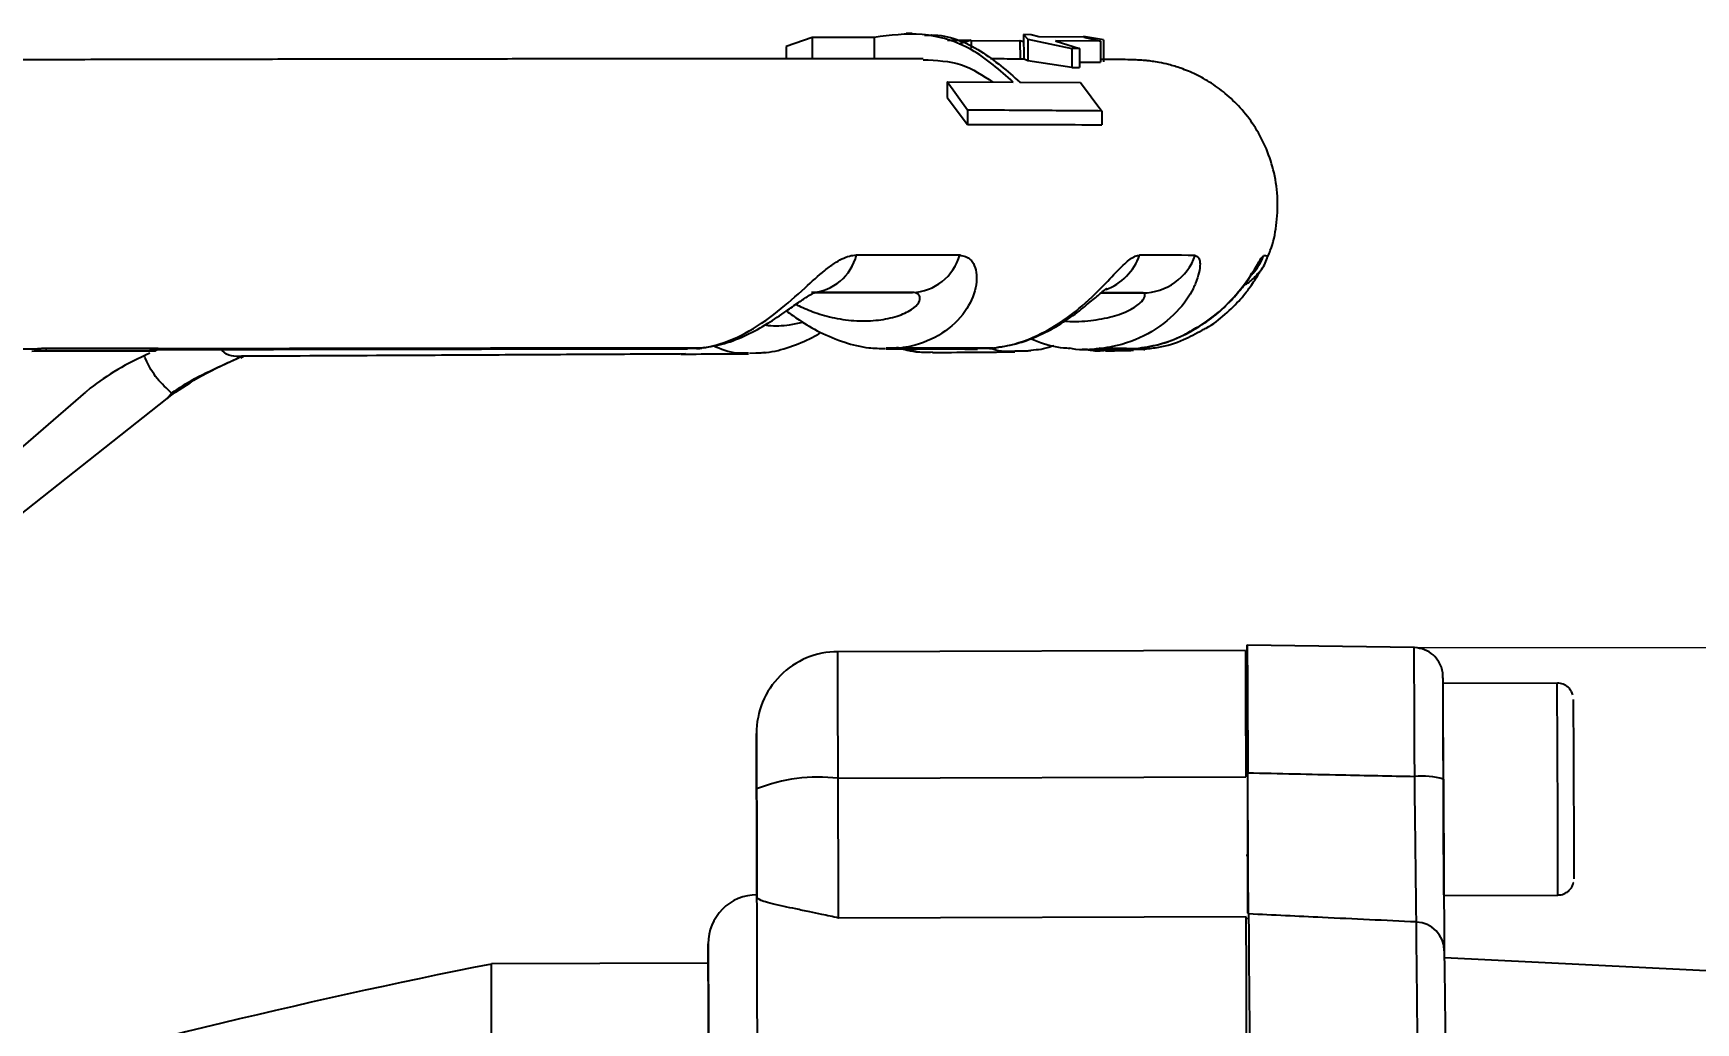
# Model space of a CAD drawing. Header units: millimetres. Extents: x 2462 to 4142, y 835 to 2023.
# Drawn here: x 3727.3 to 3829.3, y 1839.4 to 1900.2 of the extents above; entities that cross this region are included whole.
import ezdxf

# ---------------------------------------------------------------- set-up
doc = ezdxf.new("R2010")
doc.units = ezdxf.units.MM
doc.layers.add('标注', color=3, linetype='Continuous', lineweight=13)
doc.styles.add('SLDTEXTSTYLE1', font='txt.shx', dxfattribs={"width": 0.7, "bigfont": 'gbcbig.shx'})
doc.dimstyles.new('SLDDIMSTYLE12$0', dxfattribs={"dimtxt": 12, "dimasz": 10, "dimexe": 0, "dimexo": 0.0625, "dimgap": 0.875, "dimtad": 1, "dimdec": 1, "dimlfac": 1.8, "dimrnd": 1e-09, "dimzin": 12, "dimdsep": 46, "dimtxsty": 'SLDTEXTSTYLE1', "dimcen": 0.09, "dimdle": 8.16, "dimclrd": 3, "dimclre": 3, "dimadec": 0, "dimazin": 3, "dimtfac": 1, "dimtdec": 1, "dimtofl": 0, "dimtmove": 0, "dimatfit": 3, "dimfxl": 0, "dimfrac": 2, "dimtolj": 1, "dimlwd": 5, "dimlwe": 5, "dimarcsym": 0})

# ---------------------------------------------------------------- blocks, each defined once
blk = doc.blocks.new('*D38')
at = {"layer": 'Defpoints', "color": 0, "transparency": 16777216}
for p in [(3811.99, 1862.47), (3802.37, 1634.44), (4003.8, 1634.44)]:
    blk.add_point(p, dxfattribs=at)
at = {"layer": '标注', "color": 3, "lineweight": 5, "transparency": 16777216}
blk.add_line((3812.06, 1862.47), (4003.8, 1862.47), dxfattribs=at)
at = {"layer": '标注', "color": 3, "linetype": 'Continuous', "lineweight": 5, "transparency": 16777216}
for p, q in [((4003.8, 1852.47), (4003.8, 1644.44)), ((3802.43, 1634.44), (4003.8, 1634.44))]:
    blk.add_line(p, q, dxfattribs=at)
at = {"layer": '标注', "color": 3, "transparency": 16777216}
for points in [[(4002.13, 1852.47), (4005.47, 1852.47), (4003.8, 1862.47)], [(4002.13, 1644.44), (4005.47, 1644.44), (4003.8, 1634.44)]]:
    blk.add_solid(points, dxfattribs=at)
at = {"layer": '标注', "color": 0, "transparency": 16777216, "insert": (3997.92, 1748.46), "char_height": 10, "attachment_point": 5, "rotation": 90, "style": 'SLDTEXTSTYLE1'}
blk.add_mtext('\\A1;230', dxfattribs=at)

msp = doc.modelspace()

# ---------------------------------------------------------------- linework, layer by layer
at = {"color": 7, "linetype": 'Continuous', "lineweight": 25}
for p, q in [((3775.083, 1899.915), (3773.486, 1899.345)), ((3778.889, 1899.915), (3775.083, 1899.915)), ((3775.083, 1899.915), (3775.087, 1898.598)), ((3778.889, 1899.915), (3778.893, 1898.597)), ((3783.383, 1899.736), (3784.842, 1899.75)), ((3784.842, 1899.75), (3784.085, 1899.503)), ((3784.842, 1899.75), (3784.843, 1899.25)), ((3787.829, 1899.706), (3784.842, 1899.686)), ((3787.829, 1899.706), (3787.832, 1898.584)), ((3788.054, 1899.63), (3787.829, 1899.706)), ((3788.052, 1900.08), (3788.31, 1899.807)), ((3788.513, 1900.078), (3788.052, 1900.08)), ((3788.052, 1900.08), (3788.057, 1898.582)), ((3788.31, 1899.807), (3791.005, 1899.235)), ((3788.31, 1899.807), (3788.314, 1898.48)), ((3788.983, 1899.939), (3788.513, 1900.078)), ((3791.753, 1899.923), (3788.983, 1899.939)), ((3792.757, 1899.676), (3790.006, 1899.694)), ((3790.006, 1899.694), (3790.038, 1899.684)), ((3790.038, 1899.684), (3791.47, 1899.233)), ((3792.953, 1899.769), (3791.734, 1899.966)), ((3791.753, 1899.923), (3792.757, 1899.676)), ((3792.757, 1899.676), (3792.761, 1898.393)), ((3792.953, 1899.769), (3792.957, 1898.406)), ((3773.486, 1899.345), (3773.489, 1898.598)), ((3788.314, 1898.48), (3788.085, 1898.571)), ((3791.009, 1898.066), (3788.314, 1898.48)), ((3791.47, 1899.233), (3791.005, 1899.235)), ((3791.005, 1899.235), (3791.009, 1898.066)), ((3791.47, 1899.233), (3791.474, 1898.064)), ((3791.473, 1898.4), (3792.761, 1898.393)), ((3791.009, 1898.066), (3791.474, 1898.064)), ((3784.602, 1895.452), (3783.357, 1897.187)), ((3783.357, 1897.187), (3787.418, 1897.169)), ((3783.357, 1897.187), (3783.36, 1896.232)), ((3787.822, 1897.167), (3791.534, 1897.148)), ((3791.534, 1897.148), (3792.849, 1895.395)), ((3783.36, 1896.232), (3784.604, 1894.563)), ((3784.602, 1895.452), (3784.604, 1894.563)), ((3792.849, 1895.395), (3792.852, 1894.554)), ((3775.246, 1884.23), (3781.234, 1884.255)), ((3792.787, 1884.223), (3795.357, 1884.232)), ((3727.239, 1880.652), (3734.818, 1880.669)), ((3734.684, 1880.831), (3728.095, 1880.819)), ((3728.095, 1880.819), (3728.106, 1880.693)), ((3728.106, 1880.693), (3734.471, 1880.711)), ((3734.471, 1880.711), (3734.684, 1880.831)), ((3735.024, 1880.786), (3734.818, 1880.669)), ((3740.042, 1880.253), (3740.252, 1880.37)), ((3740.1, 1880.344), (3740.042, 1880.253)), ((3767.899, 1880.836), (3768.171, 1880.837)), ((3768.171, 1880.837), (3768.497, 1880.874)), ((3768.497, 1880.874), (3768.253, 1880.847)), ((3771.242, 1880.528), (3772.001, 1880.57)), ((3771.639, 1880.55), (3771.965, 1880.552)), ((3772.192, 1880.58), (3771.881, 1880.542)), ((3771.965, 1880.552), (3772.192, 1880.58)), ((3780.422, 1880.841), (3779.622, 1880.835)), ((3780.274, 1880.875), (3780.422, 1880.841)), ((3780.5, 1880.851), (3780.274, 1880.875)), ((3780.422, 1880.841), (3786.097, 1880.837)), ((3786.178, 1880.846), (3780.5, 1880.851)), ((3786.097, 1880.837), (3786.305, 1880.869)), ((3788.295, 1880.662), (3787.507, 1880.656)), ((3788.485, 1880.695), (3788.295, 1880.662)), ((3788.346, 1880.699), (3788.663, 1880.738)), ((3788.377, 1880.671), (3788.485, 1880.695)), ((3791.657, 1880.808), (3791.969, 1880.773)), ((3792.685, 1880.848), (3792.719, 1880.817)), ((3792.796, 1880.826), (3792.685, 1880.848)), ((3795.405, 1880.756), (3794.786, 1880.75)), ((3794.871, 1880.798), (3794.901, 1880.807)), ((3795.481, 1880.786), (3795.405, 1880.756)), ((3795.423, 1880.763), (3795.484, 1880.764)), ((3795.484, 1880.764), (3795.481, 1880.786)), ((3708.528, 1859.065), (3730.533, 1878.143)), ((3730.81, 1878.387), (3730.533, 1878.143)), ((3735.528, 1877.75), (3735.801, 1878.087)), ((3735.528, 1877.75), (3735.826, 1877.989)), ((3711.621, 1858.822), (3735.528, 1877.75)), ((3801.653, 1862.296), (3776.653, 1862.217)), ((3811.994, 1862.472), (3801.762, 1862.618)), ((3820.769, 1860.288), (3813.769, 1860.266)), ((3821.722, 1859.573), (3821.648, 1859.77)), ((3801.78, 1857.728), (3801.667, 1857.728)), ((3776.677, 1854.453), (3801.677, 1854.531)), ((3801.692, 1849.728), (3801.805, 1849.728)), ((3813.81, 1847.266), (3820.81, 1847.288)), ((3801.704, 1845.953), (3776.704, 1845.874)), ((3801.813, 1845.823), (3801.709, 1845.855)), ((3965.1, 1835.977), (3813.855, 1843.427)), ((3768.713, 1843.097), (3755.419, 1843.055))]:
    msp.add_line(p, q, dxfattribs=at)
at = {"color": 7, "linetype": 'Continuous', "lineweight": 25, "flags": 128}
for points in [[(3777.804, 1886.56), (3778.641, 1886.56), (3779.466, 1886.56), (3780.277, 1886.56), (3781.075, 1886.561), (3781.861, 1886.561), (3782.632, 1886.56), (3783.391, 1886.56), (3784.136, 1886.56)], [(3781.234, 1884.255), (3780.505, 1884.255), (3779.763, 1884.255), (3779.008, 1884.255), (3778.24, 1884.255), (3777.459, 1884.255), (3776.666, 1884.255), (3775.86, 1884.255), (3775.041, 1884.255)], [(3776.677, 1854.453), (3776.672, 1856.238), (3776.667, 1857.899), (3776.662, 1859.365), (3776.658, 1860.575), (3776.655, 1861.477), (3776.654, 1862.032), (3776.653, 1862.217)], [(3801.763, 1857.728), (3801.762, 1858.271), (3801.759, 1859.745), (3801.758, 1860.963), (3801.758, 1861.871), (3801.759, 1862.431), (3801.762, 1862.618), (3801.765, 1862.426), (3801.77, 1861.862), (3801.776, 1860.949), (3801.782, 1859.728), (3801.789, 1858.251), (3801.795, 1856.58), (3801.801, 1854.787)], [(3813.793, 1849.766), (3813.795, 1849.32), (3813.8, 1848.346), (3813.805, 1847.665), (3813.808, 1847.312), (3813.811, 1847.307), (3813.813, 1847.651), (3813.813, 1848.324), (3813.812, 1849.29), (3813.809, 1850.498), (3813.806, 1851.882), (3813.802, 1853.367), (3813.797, 1854.874), (3813.792, 1856.321), (3813.786, 1857.631), (3813.781, 1858.732), (3813.776, 1859.565), (3813.775, 1859.825)], [(3801.803, 1849.478), (3801.805, 1849.665), (3801.805, 1850.213), (3801.804, 1851.074), (3801.801, 1852.17), (3801.798, 1853.405), (3801.794, 1854.668), (3801.789, 1855.848), (3801.785, 1856.84), (3801.781, 1857.555), (3801.777, 1857.93), (3801.775, 1857.931), (3801.775, 1857.728)], [(3776.704, 1845.874), (3776.703, 1846.268), (3776.701, 1846.9), (3776.699, 1847.755), (3776.695, 1848.811), (3776.691, 1850.042), (3776.687, 1851.416), (3776.682, 1852.898), (3776.677, 1854.453)], [(3801.8, 1849.728), (3801.8, 1849.668), (3801.803, 1849.478)], [(3771.701, 1847.104), (3771.7, 1847.193), (3771.7, 1847.255), (3771.7, 1847.292), (3771.7, 1847.302)], [(3771.728, 1838.559), (3771.72, 1840.837), (3771.714, 1842.781), (3771.709, 1844.385), (3771.705, 1845.643), (3771.702, 1846.55), (3771.701, 1847.104)], [(3801.843, 1846.126), (3801.857, 1844.894), (3801.872, 1843.301), (3801.888, 1841.354), (3801.905, 1839.059), (3801.922, 1836.426), (3801.941, 1833.464), (3801.96, 1830.185), (3801.979, 1826.6), (3802, 1822.724), (3802.02, 1818.569), (3802.041, 1814.154), (3802.063, 1809.492), (3802.084, 1804.603), (3802.106, 1799.505), (3802.127, 1794.216), (3802.149, 1788.757), (3802.171, 1783.148), (3802.192, 1777.41), (3802.213, 1771.564), (3802.234, 1765.632)], [(3812.528, 1765.544), (3812.507, 1771.446), (3812.486, 1777.263), (3812.465, 1782.973), (3812.443, 1788.555), (3812.422, 1793.988), (3812.4, 1799.25), (3812.378, 1804.324), (3812.357, 1809.189), (3812.336, 1813.827), (3812.315, 1818.221), (3812.294, 1822.354), (3812.274, 1826.211), (3812.255, 1829.778), (3812.236, 1833.041), (3812.218, 1835.987), (3812.2, 1838.606), (3812.183, 1840.888), (3812.167, 1842.824), (3812.152, 1844.408), (3812.138, 1845.632)], [(3813.849, 1843.867), (3813.863, 1842.665), (3813.878, 1841.111), (3813.893, 1839.21), (3813.91, 1836.969), (3813.927, 1834.398), (3813.945, 1831.506), (3813.963, 1828.303), (3813.983, 1824.801), (3814.002, 1821.015), (3814.023, 1816.957), (3814.043, 1812.643), (3814.064, 1808.09), (3814.085, 1803.314), (3814.106, 1798.333), (3814.127, 1793.166), (3814.148, 1787.833), (3814.169, 1782.353), (3814.19, 1776.748), (3814.211, 1771.037), (3814.231, 1765.242)], [(3755.435, 1837.79), (3755.43, 1839.529), (3755.426, 1840.925), (3755.422, 1841.974), (3755.42, 1842.672), (3755.419, 1843.016), (3755.419, 1843.055)], [(3768.727, 1838.762), (3768.722, 1840.323), (3768.718, 1841.542), (3768.715, 1842.412), (3768.714, 1842.931), (3768.713, 1843.097)]]:
    msp.add_lwpolyline(points, dxfattribs=at)
at = {"color": 7, "linetype": 'Continuous', "lineweight": 25}
for centre, radius, start, end in [((3774.849, 1887.294), 3.045, 273.61426, 346.05263), ((3781.09, 1887.416), 3.165, 272.60164, 344.30287), ((3791.885, 1887.681), 3.463, 290.28626, 340.90491), ((3791.069, 117.196), 1769.357, 89.756818, 89.867599), ((3795.315, 1887.694), 3.462, 270.69377, 340.47257), ((3799.423, 1887.754), 3.562, 318.96421, 339.37274), ((3802.829, 1885.133), 1.369, 80.42439, 93.03813), ((3788.423, 261.973), 1622.274, 89.75509, 89.842169), ((3734.19, 1877.624), 1.676, 12.57601, 16.01971), ((3776.669, 1857.218), 5, 90.18036, 180.18036), ((2865.535, 1853.757), 946.499, 0.048893, 0.527554), ((1705.799, 1848.128), 2108.01, 0.170586, 0.315836), ((2437.706, 1849.442), 1383.105, 359.910754, 0.449286), ((2529.508, 1849.727), 1292.299, 359.936319, 0.424018), ((2942.695, 1851.029), 871.108, 359.916926, 0.443114), ((3775.48, 1844.169), 10.353, 83.35892, 111.53776), ((3812.482, 1849.713), 4.873, 74.3176, 95.28582), ((3771.709, 1844.302), 3, 90.18036, 180.18036), ((3812.065, 1843.849), 1.784, 0.56874, 87.64469), ((3836.51, 1434.275), 416.745, 101.22027, 111.15509)]:
    msp.add_arc(centre, radius, start, end, dxfattribs=at)
for points, knots in [([(3787.418, 1897.169), (3786.601, 1897.896), (3784.967, 1899.351), (3781.898, 1900.301), (3779.872, 1900.042), (3778.889, 1899.915)], [0, 0, 0, 0, 0.3398767, 0.6797801, 1, 1, 1, 1]), ([(3781.224, 1900.143), (3781.145, 1900.143), (3781.028, 1900.143), (3780.891, 1900.143), (3780.847, 1900.143)], [0, 0, 0, 0, 0.6751357, 1, 1, 1, 1]), ([(3781.979, 1900.041), (3782.122, 1900.05), (3783.313, 1900.128), (3785.471, 1899.23), (3787.054, 1897.841), (3787.822, 1897.167)], [0, 0, 0, 0, 0.0656886, 0.5467379, 1, 1, 1, 1]), ([(3781.897, 1898.594), (3781.265, 1898.595), (3779.704, 1898.597), (3776.886, 1898.598), (3773.496, 1898.598), (3769.826, 1898.597), (3765.9, 1898.595), (3761.721, 1898.592), (3757.3, 1898.587), (3752.646, 1898.582), (3747.769, 1898.575), (3742.681, 1898.567), (3737.393, 1898.558), (3731.916, 1898.548), (3726.262, 1898.537), (3720.443, 1898.525), (3714.474, 1898.512), (3708.366, 1898.498), (3702.133, 1898.484), (3695.79, 1898.468), (3689.349, 1898.451), (3682.826, 1898.434), (3676.235, 1898.415), (3669.591, 1898.396), (3662.907, 1898.376), (3656.199, 1898.356), (3649.482, 1898.335), (3642.77, 1898.313), (3636.079, 1898.291), (3629.423, 1898.268), (3622.817, 1898.245), (3616.276, 1898.222), (3609.813, 1898.198), (3603.444, 1898.174), (3597.183, 1898.15), (3591.042, 1898.125), (3585.037, 1898.101), (3579.179, 1898.076), (3573.482, 1898.051), (3567.96, 1898.027), (3562.623, 1898.002), (3557.483, 1897.978), (3552.553, 1897.954), (3547.842, 1897.93), (3543.362, 1897.907), (3539.122, 1897.883), (3535.131, 1897.861), (3531.398, 1897.839), (3527.932, 1897.817), (3524.739, 1897.796), (3521.827, 1897.775), (3519.202, 1897.755), (3516.869, 1897.736), (3514.832, 1897.717), (3513.095, 1897.7), (3511.657, 1897.682), (3510.52, 1897.666), (3509.647, 1897.649), (3509.214, 1897.638), (3508.791, 1897.615), (3508.454, 1897.589), (3508.035, 1897.538), (3507.517, 1897.45), (3506.803, 1897.277), (3505.918, 1896.974), (3504.912, 1896.49), (3503.863, 1895.8), (3502.842, 1894.888), (3501.917, 1893.747), (3501.166, 1892.411), (3500.645, 1890.93), (3500.384, 1889.319), (3500.426, 1887.673), (3500.768, 1886.09), (3501.341, 1884.685), (3502.089, 1883.47), (3502.96, 1882.45), (3503.906, 1881.624), (3504.876, 1880.985), (3505.818, 1880.521), (3506.664, 1880.216), (3507.369, 1880.033), (3507.898, 1879.934), (3508.194, 1879.893), (3508.291, 1879.883), (3508.31, 1879.881)], [0, 0, 0, 0, 0.0110684, 0.0273711, 0.0436679, 0.0599607, 0.0762506, 0.0925385, 0.1088249, 0.12511, 0.1413943, 0.1576779, 0.1739609, 0.1902435, 0.2065257, 0.2228075, 0.2390892, 0.2553706, 0.2716519, 0.287933, 0.304214, 0.320495, 0.3367758, 0.3530566, 0.3693373, 0.3856181, 0.4018988, 0.4181795, 0.4344602, 0.4507409, 0.4670217, 0.4833025, 0.4995834, 0.5158643, 0.5321454, 0.5484266, 0.5647079, 0.5809894, 0.5972711, 0.613553, 0.6298353, 0.6461179, 0.662401, 0.6786847, 0.694969, 0.7112543, 0.7275406, 0.7438285, 0.7601184, 0.7764109, 0.7927073, 0.8090091, 0.8253193, 0.8416426, 0.8579882, 0.874375, 0.8908477, 0.9075372, 0.9250134, 0.9304388, 0.9336287, 0.9354293, 0.9371416, 0.9389823, 0.9413668, 0.9441481, 0.9471667, 0.9505105, 0.9540906, 0.9578127, 0.9616135, 0.9654544, 0.9696284, 0.9735231, 0.9771757, 0.9806185, 0.9838633, 0.9869091, 0.9897422, 0.9923293, 0.9945963, 0.9964557, 0.998026, 0.9996193, 1, 1, 1, 1]), ([(3781.891, 1898.539), (3782.698, 1898.506), (3784.231, 1898.443), (3785.545, 1897.582), (3786.167, 1897.174)], [0, 0, 0, 0, 0.52676, 1, 1, 1, 1]), ([(3788.086, 1898.584), (3787.935, 1898.584), (3787.328, 1898.586), (3786.578, 1898.587), (3786.014, 1898.588)], [0, 0, 0, 0, 0.2477954, 1, 1, 1, 1]), ([(3795.399, 1898.502), (3795.277, 1898.51), (3795.031, 1898.526), (3794.779, 1898.534), (3794.377, 1898.545), (3793.765, 1898.553), (3793.079, 1898.559), (3792.761, 1898.562)], [0, 0, 0, 0, 0.095523, 0.192934, 0.3993126, 0.7212411, 1, 1, 1, 1]), ([(3803.021, 1886.462), (3803.076, 1886.584), (3803.347, 1887.186), (3803.575, 1888.368), (3803.676, 1889.974), (3803.463, 1891.569), (3802.988, 1893.055), (3802.312, 1894.356), (3801.49, 1895.464), (3800.572, 1896.377), (3799.606, 1897.099), (3798.644, 1897.64), (3797.747, 1898.014), (3796.975, 1898.247), (3796.363, 1898.379), (3795.913, 1898.449), (3795.598, 1898.485), (3795.467, 1898.496), (3795.399, 1898.502)], [0, 0, 0, 0, 0.0224033, 0.1107529, 0.1996642, 0.2922655, 0.3789402, 0.4605091, 0.5374297, 0.6098026, 0.6774495, 0.7398445, 0.7957765, 0.8429996, 0.8814778, 0.9170424, 0.9568281, 1, 1, 1, 1]), ([(3792.849, 1895.395), (3791.632, 1895.404), (3789.192, 1895.423), (3786.134, 1895.442), (3784.602, 1895.452)], [0, 0, 0, 0, 0.4988716, 1, 1, 1, 1]), ([(3784.604, 1894.563), (3785.953, 1894.562), (3788.654, 1894.561), (3791.258, 1894.557), (3792.579, 1894.555), (3792.852, 1894.554)], [0, 0, 0, 0, 0.4414628, 0.8844871, 1, 1, 1, 1]), ([(3768.253, 1880.847), (3768.473, 1880.883), (3769.375, 1881.029), (3770.992, 1881.673), (3772.927, 1883.001), (3774.541, 1884.455), (3775.667, 1885.478), (3776.569, 1886.155), (3777.235, 1886.509), (3777.66, 1886.547), (3777.804, 1886.56)], [0, 0, 0, 0, 0.0622967, 0.2544254, 0.4482378, 0.6229599, 0.7582503, 0.8249276, 0.9404672, 1, 1, 1, 1]), ([(3784.136, 1886.56), (3784.382, 1886.503), (3784.717, 1886.425), (3785.115, 1885.84), (3785.214, 1885.208), (3785.05, 1884.172), (3784.532, 1883), (3783.13, 1881.674), (3781.639, 1881.032), (3780.72, 1880.886), (3780.5, 1880.851)], [0, 0, 0, 0, 0.1281763, 0.1753176, 0.3410351, 0.3773525, 0.5525415, 0.7468717, 0.9395136, 1, 1, 1, 1]), ([(3786.178, 1880.846), (3786.417, 1880.88), (3787.425, 1881.027), (3789.196, 1881.667), (3791.215, 1882.994), (3792.745, 1884.447), (3793.687, 1885.469), (3794.366, 1886.145), (3794.82, 1886.498), (3795.072, 1886.535), (3795.157, 1886.548)], [0, 0, 0, 0, 0.0596207, 0.2522975, 0.446663, 0.6218836, 0.7575601, 0.8244278, 0.9402973, 1, 1, 1, 1]), ([(3798.578, 1886.537), (3798.689, 1886.479), (3798.84, 1886.401), (3798.895, 1885.814), (3798.764, 1885.181), (3798.294, 1884.145), (3797.484, 1882.972), (3795.754, 1881.646), (3794.051, 1881.007), (3793.034, 1880.86), (3792.796, 1880.826)], [0, 0, 0, 0, 0.128421, 0.1756524, 0.3416863, 0.3780729, 0.5535965, 0.748298, 0.9413079, 1, 1, 1, 1]), ([(3794.95, 1880.807), (3795.194, 1880.841), (3796.245, 1880.988), (3798.053, 1881.625), (3800.018, 1882.951), (3801.361, 1884.402), (3802.053, 1885.423), (3802.463, 1886.098), (3802.673, 1886.45), (3802.735, 1886.487), (3802.756, 1886.499)], [0, 0, 0, 0, 0.0583818, 0.2513124, 0.4459339, 0.6213853, 0.7572406, 0.8241965, 0.9402186, 1, 1, 1, 1]), ([(3801.563, 1884.707), (3801.635, 1884.746), (3801.922, 1884.901), (3802.39, 1885.348), (3802.831, 1885.904), (3802.97, 1886.327), (3803.015, 1886.467)], [0, 0, 0, 0, 0.1098117, 0.4367008, 0.8138713, 1, 1, 1, 1]), ([(3798.549, 1882.041), (3798.746, 1882.148), (3799.369, 1882.487), (3800.23, 1883.211), (3801.083, 1884.081), (3801.646, 1884.797), (3801.972, 1885.26), (3802.102, 1885.444), (3802.092, 1885.43), (3802.089, 1885.427)], [0, 0, 0, 0, 0.1031835, 0.327259, 0.5349571, 0.7272753, 0.8633776, 0.9681747, 1, 1, 1, 1]), ([(3798.996, 1881.948), (3799.079, 1881.989), (3799.604, 1882.248), (3800.419, 1882.906), (3801.362, 1883.824), (3802.034, 1884.693), (3802.437, 1885.335), (3802.556, 1885.55), (3802.589, 1885.611)], [0, 0, 0, 0, 0.0444842, 0.2809703, 0.513973, 0.7245857, 0.9224641, 1, 1, 1, 1]), ([(3768.392, 1880.865), (3768.831, 1880.939), (3769.741, 1881.094), (3771.073, 1881.629), (3772.339, 1882.325), (3773.398, 1883.043), (3774.235, 1883.644), (3774.805, 1884.029), (3775.174, 1884.242), (3775.299, 1884.286), (3775.27, 1884.279), (3775.264, 1884.277)], [0, 0, 0, 0, 0.1546631, 0.3201764, 0.4853736, 0.6359501, 0.7419072, 0.8393548, 0.9077958, 0.9795367, 1, 1, 1, 1]), ([(3774.088, 1883.536), (3774.151, 1883.504), (3774.507, 1883.321), (3775.327, 1882.98), (3776.514, 1882.651), (3777.83, 1882.49), (3779.128, 1882.533), (3780.287, 1882.768), (3781.174, 1883.158), (3781.661, 1883.62), (3781.721, 1883.939), (3781.614, 1884.158), (3781.442, 1884.248), (3781.267, 1884.254), (3781.234, 1884.255)], [0, 0, 0, 0, 0.0193919, 0.1098729, 0.2227186, 0.3520096, 0.4829803, 0.6051243, 0.717075, 0.8072624, 0.8781643, 0.9075764, 0.9824053, 1, 1, 1, 1]), ([(3786.223, 1880.863), (3786.673, 1880.931), (3787.627, 1881.073), (3789.021, 1881.603), (3790.336, 1882.315), (3791.442, 1883.099), (3792.3, 1883.809), (3792.833, 1884.268), (3793.127, 1884.499), (3793.142, 1884.508), (3793.148, 1884.512)], [0, 0, 0, 0, 0.1518535, 0.3217939, 0.4888299, 0.6436787, 0.7766944, 0.8856962, 0.9561426, 1, 1, 1, 1]), ([(3790.576, 1882.516), (3790.62, 1882.511), (3791.158, 1882.445), (3792.151, 1882.521), (3793.47, 1882.74), (3794.535, 1883.133), (3795.222, 1883.595), (3795.456, 1883.915), (3795.515, 1884.135), (3795.463, 1884.224), (3795.374, 1884.231), (3795.357, 1884.232)], [0, 0, 0, 0, 0.0173765, 0.2159827, 0.4012039, 0.5709679, 0.7077298, 0.8152466, 0.8598474, 0.9733192, 1, 1, 1, 1]), ([(3773.504, 1883.123), (3773.76, 1882.938), (3774.403, 1882.472), (3775.6, 1881.77), (3777.034, 1881.179), (3778.4, 1880.839), (3779.241, 1880.829), (3779.584, 1880.825)], [0, 0, 0, 0, 0.1454076, 0.3649113, 0.6112803, 0.8414821, 1, 1, 1, 1]), ([(3772.192, 1882.273), (3772.262, 1882.262), (3772.73, 1882.188), (3773.515, 1882.231), (3774.238, 1882.382), (3774.514, 1882.44)], [0, 0, 0, 0, 0.0979895, 0.6563286, 1, 1, 1, 1]), ([(3794.949, 1880.823), (3795.412, 1880.892), (3796.395, 1881.038), (3797.618, 1881.481), (3798.304, 1881.894), (3798.549, 1882.041)], [0, 0, 0, 0, 0.36357638, 0.7722098, 1, 1, 1, 1]), ([(3772.076, 1880.574), (3772.14, 1880.577), (3772.69, 1880.601), (3773.708, 1880.909), (3774.831, 1881.336), (3775.443, 1881.699), (3775.621, 1881.806)], [0, 0, 0, 0, 0.0523402, 0.4483993, 0.8389377, 1, 1, 1, 1]), ([(3788.483, 1881.445), (3788.617, 1881.383), (3789.252, 1881.094), (3790.075, 1880.883), (3790.75, 1880.853), (3790.877, 1880.848)], [0, 0, 0, 0, 0.1788001, 0.8449304, 1, 1, 1, 1]), ([(3788.663, 1880.738), (3788.866, 1880.755), (3789.293, 1880.791), (3789.703, 1880.936), (3789.918, 1881.012)], [0, 0, 0, 0, 0.4748567, 1, 1, 1, 1]), ([(3795.48, 1880.8), (3795.768, 1880.827), (3796.585, 1880.905), (3797.793, 1881.292), (3798.624, 1881.745), (3798.996, 1881.948)], [0, 0, 0, 0, 0.23062256, 0.65492981, 1, 1, 1, 1]), ([(3727.386, 1880.781), (3725.271, 1880.777), (3721.035, 1880.767), (3716.616, 1880.756), (3714.404, 1880.751)], [0, 0, 0, 0, 0.4993344, 1, 1, 1, 1]), ([(3728.095, 1880.819), (3728.015, 1880.818), (3727.855, 1880.815), (3727.599, 1880.799), (3727.45, 1880.787), (3727.386, 1880.781)], [0, 0, 0, 0, 0.3631012, 0.7286878, 1, 1, 1, 1]), ([(3727.386, 1880.781), (3727.485, 1880.76), (3727.735, 1880.706), (3727.966, 1880.698), (3728.106, 1880.693)], [0, 0, 0, 0, 0.3958954, 1, 1, 1, 1]), ([(3734.464, 1880.541), (3733.777, 1880.209), (3732.323, 1879.507), (3731.333, 1878.774), (3730.81, 1878.387)], [0, 0, 0, 0, 0.47250817, 1, 1, 1, 1]), ([(3735.801, 1878.087), (3735.2, 1878.648), (3734.568, 1879.239), (3734.16, 1880.321), (3734.14, 1880.375)], [0, 0, 0, 0, 0.9502721, 1, 1, 1, 1]), ([(3734.471, 1880.711), (3734.589, 1880.715), (3734.795, 1880.723), (3734.957, 1880.775), (3735.026, 1880.797)], [0, 0, 0, 0, 0.5731343, 1, 1, 1, 1]), ([(3735.026, 1880.797), (3735.025, 1880.799), (3735.017, 1880.807), (3734.963, 1880.821), (3734.832, 1880.83), (3734.725, 1880.831), (3734.684, 1880.831)], [0, 0, 0, 0, 0.0879745, 0.4367096, 0.7861811, 1, 1, 1, 1]), ([(3734.887, 1880.758), (3735.958, 1880.76), (3739.44, 1880.766), (3745.116, 1880.776), (3751.7, 1880.787), (3757.429, 1880.795), (3760.759, 1880.798), (3762.195, 1880.8)], [0, 0, 0, 0, 0.1060467, 0.3446078, 0.5841048, 0.8206023, 1, 1, 1, 1]), ([(3762.128, 1880.8), (3760.786, 1880.798), (3757.616, 1880.795), (3752.143, 1880.788), (3745.793, 1880.778), (3739.992, 1880.768), (3736.274, 1880.761), (3734.895, 1880.758)], [0, 0, 0, 0, 0.1682541, 0.3975565, 0.6302285, 0.8629006, 1, 1, 1, 1]), ([(3735.024, 1880.786), (3737.119, 1880.79), (3741.315, 1880.799), (3748.324, 1880.812), (3755.931, 1880.824), (3762.835, 1880.832), (3766.7, 1880.836), (3768.171, 1880.837)], [0, 0, 0, 0, 0.1665134, 0.3335205, 0.5873875, 0.8430166, 1, 1, 1, 1]), ([(3768.253, 1880.847), (3765.417, 1880.845), (3759.719, 1880.839), (3750.914, 1880.827), (3742.643, 1880.812), (3737.569, 1880.802), (3735.026, 1880.797)], [0, 0, 0, 0, 0.2970422, 0.5969281, 0.7980268, 1, 1, 1, 1]), ([(3735.801, 1878.087), (3736.25, 1878.387), (3737.182, 1879.012), (3738.768, 1879.731), (3739.767, 1880.196), (3740.084, 1880.344)], [0, 0, 0, 0, 0.3877953, 0.80600492, 1, 1, 1, 1]), ([(3735.826, 1877.989), (3736.403, 1878.382), (3737.58, 1879.183), (3739.243, 1879.952), (3740.091, 1880.343)], [0, 0, 0, 0, 0.4901607, 1, 1, 1, 1]), ([(3740.086, 1880.343), (3739.669, 1880.326), (3739.227, 1880.309), (3738.863, 1880.742), (3738.843, 1880.766)], [0, 0, 0, 0, 0.9445287, 1, 1, 1, 1]), ([(3767.312, 1880.485), (3765.514, 1880.475), (3761.914, 1880.454), (3755.933, 1880.422), (3748.792, 1880.385), (3743.286, 1880.359), (3740.091, 1880.343)], [0, 0, 0, 0, 0.2273243, 0.4550912, 0.6837518, 1, 1, 1, 1]), ([(3761.929, 1880.792), (3763.113, 1880.793), (3765.028, 1880.794), (3766.774, 1880.795), (3767.44, 1880.795)], [0, 0, 0, 0, 0.6180929, 1, 1, 1, 1]), ([(3767.039, 1880.478), (3767.868, 1880.483), (3769.314, 1880.491), (3770.62, 1880.499), (3771.177, 1880.502)], [0, 0, 0, 0, 0.57339965, 1, 1, 1, 1]), ([(3767.899, 1880.836), (3768.029, 1880.828), (3768.179, 1880.819), (3768.328, 1880.851), (3768.348, 1880.855)], [0, 0, 0, 0, 0.8672427, 1, 1, 1, 1]), ([(3771.177, 1880.54), (3770.951, 1880.53), (3770.166, 1880.496), (3769.483, 1880.784), (3768.997, 1880.989)], [0, 0, 0, 0, 0.2881067, 1, 1, 1, 1]), ([(3779.622, 1880.796), (3780.585, 1880.796), (3782.514, 1880.794), (3784.343, 1880.792), (3785.159, 1880.79), (3785.22, 1880.79)], [0, 0, 0, 0, 0.47930773, 0.96076317, 1, 1, 1, 1]), ([(3780.615, 1880.795), (3780.715, 1880.767), (3781.273, 1880.606), (3781.846, 1880.594), (3782.317, 1880.583)], [0, 0, 0, 0, 0.178972, 1, 1, 1, 1]), ([(3780.95, 1880.795), (3781.198, 1880.718), (3781.704, 1880.562), (3782.201, 1880.597), (3782.455, 1880.615)], [0, 0, 0, 0, 0.4902569, 1, 1, 1, 1]), ([(3782.455, 1880.576), (3782.505, 1880.577), (3783.513, 1880.584), (3785.187, 1880.597), (3786.82, 1880.61), (3787.494, 1880.616), (3787.507, 1880.617)], [0, 0, 0, 0, 0.0253147, 0.50790424, 0.99075699, 1, 1, 1, 1]), ([(3785.953, 1880.828), (3785.979, 1880.827), (3786.051, 1880.825), (3786.122, 1880.842), (3786.167, 1880.853)], [0, 0, 0, 0, 0.36429344, 1, 1, 1, 1]), ([(3787.507, 1880.656), (3787.231, 1880.637), (3786.705, 1880.6), (3786.226, 1880.754), (3785.998, 1880.828)], [0, 0, 0, 0, 0.5251384, 1, 1, 1, 1]), ([(3792.719, 1880.817), (3792.162, 1880.751), (3791.547, 1880.679), (3790.942, 1880.829), (3790.885, 1880.843)], [0, 0, 0, 0, 0.9055177, 1, 1, 1, 1]), ([(3791.725, 1880.769), (3791.916, 1880.768), (3792.565, 1880.764), (3793.268, 1880.758), (3793.641, 1880.752), (3793.792, 1880.75)], [0, 0, 0, 0, 0.1985537, 0.6736783, 1, 1, 1, 1]), ([(3791.973, 1880.766), (3792.051, 1880.745), (3792.412, 1880.651), (3792.781, 1880.688), (3793.07, 1880.718)], [0, 0, 0, 0, 0.2163902, 1, 1, 1, 1]), ([(3792.719, 1880.817), (3792.912, 1880.816), (3793.832, 1880.81), (3794.412, 1880.803), (3794.871, 1880.798)], [0, 0, 0, 0, 0.2101504, 1, 1, 1, 1]), ([(3794.95, 1880.807), (3794.701, 1880.81), (3794.158, 1880.817), (3793.274, 1880.822), (3792.796, 1880.826)], [0, 0, 0, 0, 0.458701, 1, 1, 1, 1]), ([(3793.07, 1880.677), (3793.264, 1880.68), (3793.842, 1880.689), (3794.352, 1880.699), (3794.676, 1880.71), (3794.787, 1880.713)], [0, 0, 0, 0, 0.2490051, 0.7442479, 1, 1, 1, 1]), ([(3813.777, 1859.744), (3813.777, 1859.764), (3813.775, 1860.073), (3813.772, 1860.426), (3813.77, 1860.638), (3813.768, 1860.724), (3813.765, 1860.774), (3813.761, 1860.836), (3813.743, 1861.001), (3813.678, 1861.271), (3813.5, 1861.654), (3813.17, 1862.053), (3812.65, 1862.388), (3812.234, 1862.441), (3812.024, 1862.468)], [0, 0, 0, 0, 0.0166733, 0.25794, 0.5007533, 0.5437233, 0.5609278, 0.5738977, 0.5910236, 0.6481528, 0.7069012, 0.797085, 0.897562, 1, 1, 1, 1]), ([(3821.648, 1859.77), (3821.602, 1859.841), (3821.492, 1860.011), (3821.226, 1860.196), (3820.96, 1860.296), (3820.804, 1860.278), (3820.768, 1860.274)], [0, 0, 0, 0, 0.2368829, 0.5635181, 0.8968275, 1, 1, 1, 1]), ([(3771.679, 1853.799), (3771.678, 1854.244), (3771.675, 1855.163), (3771.672, 1856.294), (3771.669, 1857.062), (3771.669, 1857.156), (3771.669, 1857.202)], [0, 0, 0, 0, 0.2416654, 0.5, 0.7583346, 1, 1, 1, 1]), ([(3771.669, 1857.202), (3771.669, 1857.155), (3771.669, 1857.057), (3771.672, 1856.284), (3771.675, 1855.15), (3771.678, 1854.23), (3771.679, 1853.785)], [0, 0, 0, 0, 0.2416654, 0.5, 0.7583346, 1, 1, 1, 1]), ([(3801.843, 1846.126), (3801.84, 1846.408), (3801.835, 1846.973), (3801.824, 1848.994), (3801.813, 1851.646), (3801.805, 1853.739), (3801.801, 1854.787)], [0, 0, 0, 0, 0.2500466, 0.4994486, 0.7493959, 1, 1, 1, 1]), ([(3801.801, 1854.787), (3803.711, 1854.745), (3807.122, 1854.67), (3810.533, 1854.597), (3812.033, 1854.565)], [0, 0, 0, 0, 0.56, 1, 1, 1, 1]), ([(3812.138, 1845.632), (3812.135, 1845.922), (3812.13, 1846.503), (3812.105, 1848.596), (3812.073, 1851.34), (3812.046, 1853.49), (3812.033, 1854.565)], [0, 0, 0, 0, 0.2497435, 0.4995348, 0.7496229, 1, 1, 1, 1]), ([(3813.799, 1854.404), (3813.803, 1853.454), (3813.809, 1851.56), (3813.82, 1848.961), (3813.83, 1846.631), (3813.841, 1844.732), (3813.846, 1844.156), (3813.849, 1843.867)], [0, 0, 0, 0, 0.1872716, 0.3736538, 0.5608014, 0.7799695, 1, 1, 1, 1]), ([(3801.783, 1849.728), (3801.784, 1849.527), (3801.786, 1848.436), (3801.787, 1847.04), (3801.785, 1846.46), (3801.784, 1846.169)], [0, 0, 0, 0, 0.1010678, 0.5499297, 1, 1, 1, 1]), ([(3820.807, 1847.303), (3820.85, 1847.299), (3821.008, 1847.284), (3821.251, 1847.378), (3821.486, 1847.538), (3821.64, 1847.72), (3821.73, 1847.892), (3821.772, 1848.011), (3821.781, 1848.066), (3821.783, 1848.072)], [0, 0, 0, 0, 0.0949917, 0.3497825, 0.5539791, 0.7260298, 0.8702758, 0.9861493, 1, 1, 1, 1]), ([(3776.704, 1845.874), (3776.357, 1845.951), (3775.763, 1846.083), (3774.873, 1846.267), (3774.093, 1846.429), (3773.051, 1846.651), (3771.991, 1846.896), (3771.792, 1847.038), (3771.701, 1847.104)], [0, 0, 0, 0, 0.1463774, 0.2506702, 0.3830859, 0.5005108, 0.7689886, 1, 1, 1, 1]), ([(3812.138, 1845.632), (3810.217, 1845.724), (3806.785, 1845.888), (3803.353, 1846.053), (3801.843, 1846.126)], [0, 0, 0, 0, 0.56, 1, 1, 1, 1]), ([(3768.709, 1844.292), (3768.71, 1844.21), (3768.71, 1844.045), (3768.715, 1842.612), (3768.722, 1840.263), (3768.733, 1836.893), (3768.747, 1832.531), (3768.763, 1827.23), (3768.783, 1821.069), (3768.804, 1814.142), (3768.828, 1806.596), (3768.854, 1798.567), (3768.88, 1790.196), (3768.907, 1781.52), (3768.936, 1772.526), (3768.965, 1763.189), (3768.995, 1753.515), (3769.027, 1743.63), (3769.058, 1733.676), (3769.089, 1723.84), (3769.119, 1714.271), (3769.148, 1705.112), (3769.175, 1696.519), (3769.2, 1688.611), (3769.222, 1681.399), (3769.236, 1677.19), (3769.242, 1675.104)], [0, 0, 0, 0, 0.03995482, 0.08064697, 0.12202754, 0.16441326, 0.2070901, 0.25, 0.29290784, 0.33558471, 0.37797245, 0.41935105, 0.4600437, 0.5, 0.53995431, 0.58064697, 0.62202754, 0.66441326, 0.7070901, 0.75, 0.79290784, 0.83558471, 0.87797245, 0.91935105, 0.9600442, 1, 1, 1, 1]), ([(3768.713, 1843.097), (3768.712, 1843.365), (3768.71, 1844.148), (3768.71, 1844.235), (3768.709, 1844.292)], [0, 0, 0, 0, 0.34217927, 1, 1, 1, 1])]:
    msp.add_open_spline(points, degree=3, knots=knots, dxfattribs=at)
for points in [[(3801.653, 1862.296), (3801.653, 1862.185), (3801.654, 1861.964), (3801.659, 1860.215), (3801.667, 1857.68), (3801.674, 1855.581), (3801.677, 1854.531)], [(3771.701, 1847.104), (3771.697, 1848.141), (3771.691, 1850.215), (3771.683, 1852.604), (3771.679, 1853.799)], [(3771.679, 1853.785), (3771.683, 1852.589), (3771.691, 1850.198), (3771.697, 1848.119), (3771.701, 1847.079)], [(3801.957, 1765.61), (3801.947, 1768.91), (3801.926, 1775.511), (3801.896, 1785.081), (3801.867, 1794.282), (3801.84, 1803.002), (3801.814, 1811.155), (3801.79, 1818.653), (3801.769, 1825.421), (3801.75, 1831.385), (3801.734, 1836.49), (3801.721, 1840.658), (3801.711, 1843.939), (3801.706, 1845.281), (3801.704, 1845.953)]]:
    msp.add_open_spline(points, degree=3, dxfattribs=at)

# ---------------------------------------------------------------- dimensions: what is measured, and where the dimension line sits
at = {"layer": '标注'}
dim = msp.add_linear_dim(base=(4003.799, 1634.444), p1=(3811.994, 1862.472), p2=(3802.37, 1634.444), angle=90, text='230', dimstyle='SLDDIMSTYLE12$0', override={"dimtxt": 10, "dimtdec": 3, "dimtzin": 0}, dxfattribs=at)
dim.commit()
dim.dimension.update_dxf_attribs({"geometry": '*D38', "text_midpoint": (3997.924, 1748.458)})

doc.saveas('drawing.dxf')
